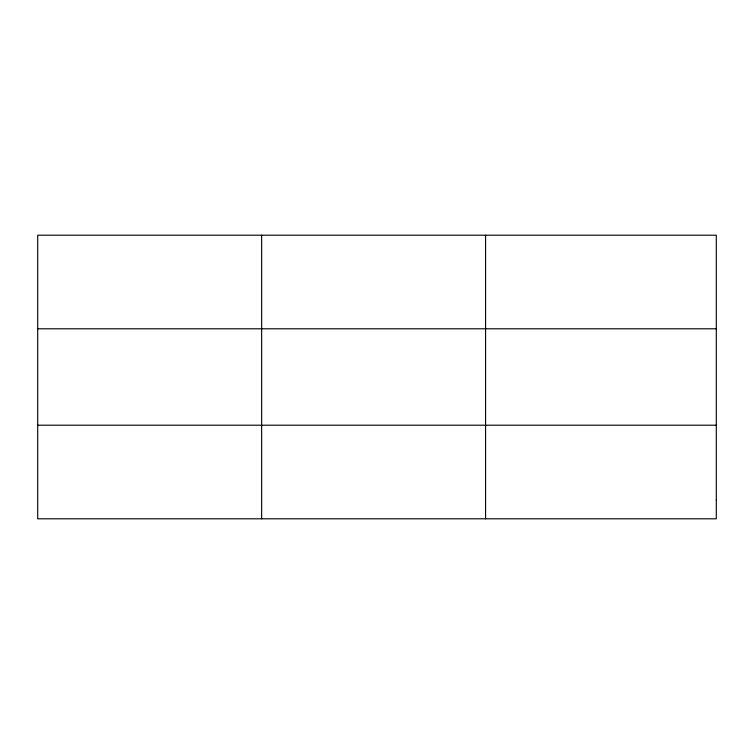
<?xml version="1.0" encoding="UTF-8"?>
<svg xmlns="http://www.w3.org/2000/svg" width="754" height="754" viewBox="0 0 754 754"><rect width="100%" height="100%" fill="white"/><g stroke="black" fill="none" stroke-linecap="round" stroke-linejoin="round"><path stroke-width="1.13" d="M261.638 235.201L261.638 518.799M485.576 235.201L485.576 518.799M37.7 328.791L716.3 328.791M37.7 425.209L716.3 425.209M716.3 500.081L716.3 518.799L37.7 518.799L37.7 235.201L716.3 235.201L716.3 500.081"/></g></svg>
